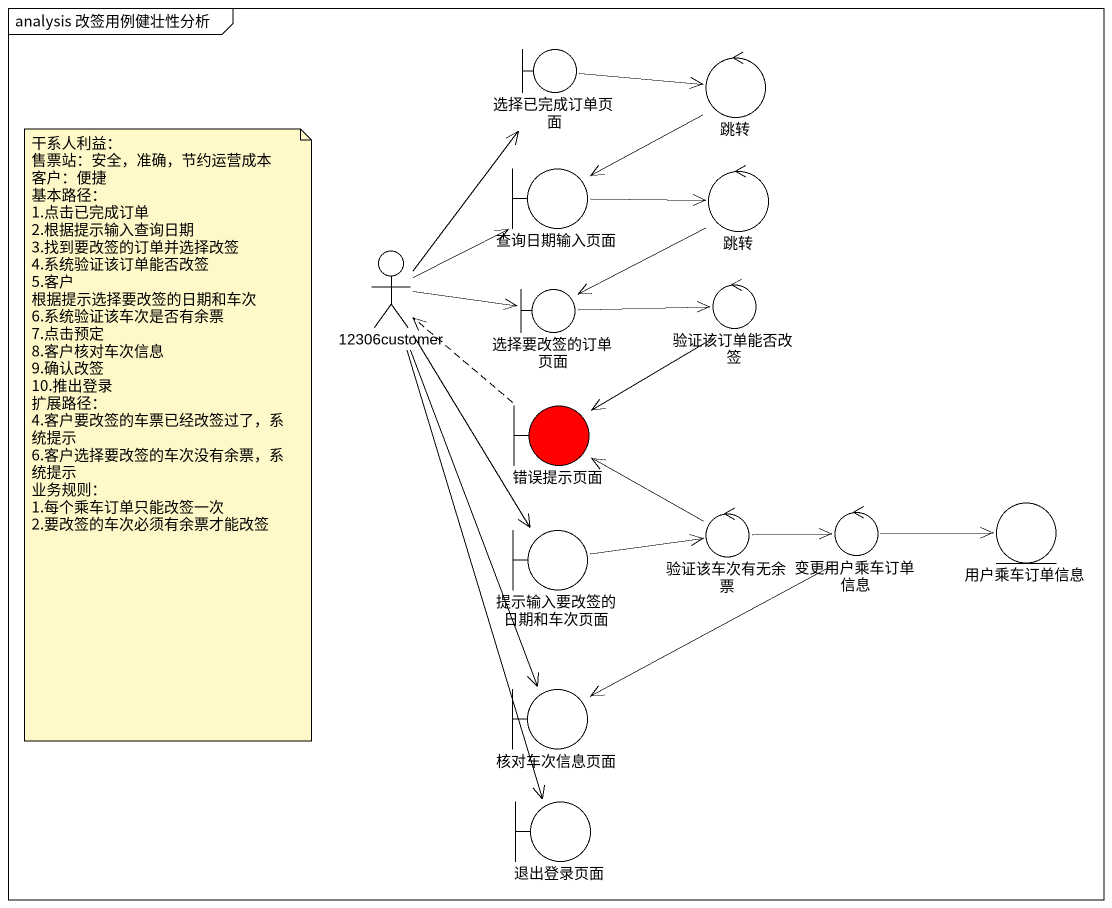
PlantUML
@startuml
mainframe analysis 改签用例健壮性分析
boundary 选择已完成订单页面
control 跳转
boundary 查询日期输入页面
control "跳转" as 跳转_2
actor "12306customer" as a12306customer
control 验证该订单能否改签
boundary 选择要改签的订单页面
boundary 错误提示页面 #FF0000
boundary 提示输入要改签的日期和车次页面
control 验证该车次有无余票
control 变更用户乘车订单信息
entity 用户乘车订单信息
boundary 核对车次信息页面
boundary 退出登录页面
选择已完成订单页面 -right-> 跳转
跳转 --> 查询日期输入页面
查询日期输入页面 -right-> 跳转_2
跳转_2 --> 选择要改签的订单页面
a12306customer -up-> 选择已完成订单页面
a12306customer -up-> 查询日期输入页面
a12306customer -right-> 选择要改签的订单页面
a12306customer --> 提示输入要改签的日期和车次页面
a12306customer --> 核对车次信息页面
a12306customer --> 退出登录页面
验证该订单能否改签 --> 错误提示页面
选择要改签的订单页面 -right-> 验证该订单能否改签
错误提示页面 .up.> a12306customer
提示输入要改签的日期和车次页面 -right-> 验证该车次有无余票
验证该车次有无余票 -up-> 错误提示页面
验证该车次有无余票 -right-> 变更用户乘车订单信息
变更用户乘车订单信息 -right-> 用户乘车订单信息
变更用户乘车订单信息 -left-> 核对车次信息页面
note as N1
  干系人利益：
  售票站：安全，准确，节约运营成本
  客户：便捷
  基本路径：
  1.点击已完成订单
  2.根据提示输入查询日期
  3.找到要改签的订单并选择改签
  4.系统验证该订单能否改签
  5.客户 根据提示选择要改签的日期和车次
  6.系统验证该车次是否有余票
  7.点击预定
  8.客户核对车次信息
  9.确认改签
  10.推出登录
  扩展路径：
  4.客户要改签的车票已经改签过了，系统提示
  6.客户选择要改签的车次没有余票，系统提示
  业务规则：
  1.每个乘车订单只能改签一次
  2.要改签的车次必须有余票才能改签
end note
@enduml
